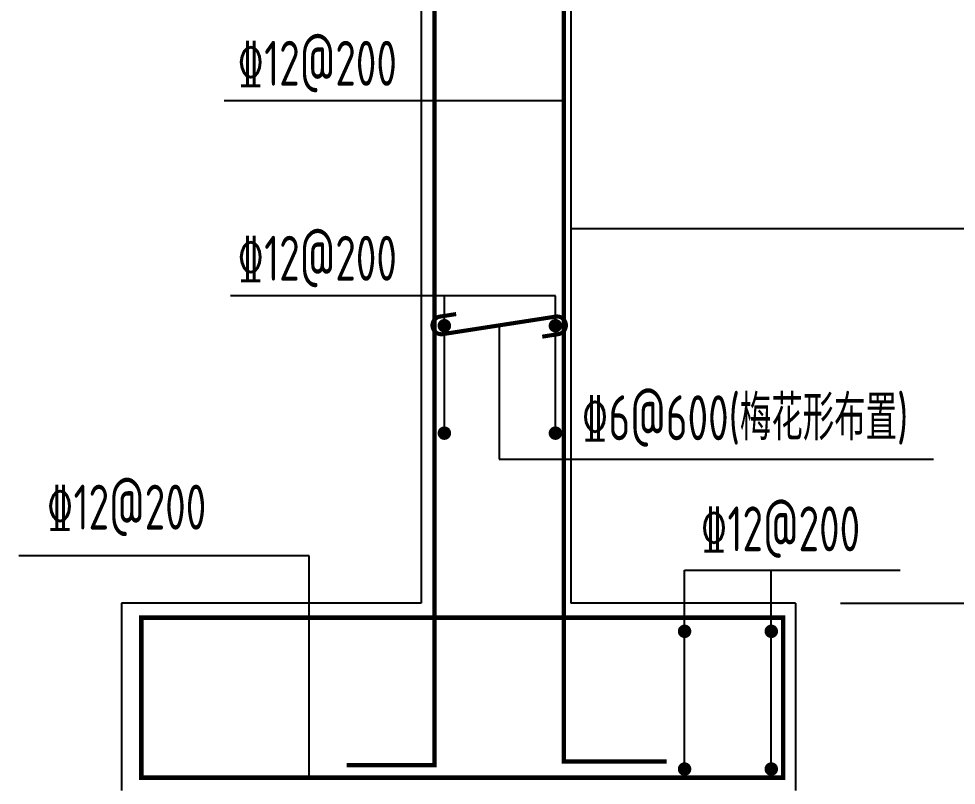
# Model space of a CAD drawing. Extents: x 343299501 to 344531018, y 671200678 to 672446893.
# Drawn here: x 344107407 to 344108659, y 672003755 to 672004779 of the extents above; entities that cross this region are included whole.
import ezdxf
from ezdxf.enums import TextEntityAlignment as Align

# ---------------------------------------------------------------- set-up
doc = ezdxf.new("R2010")
doc.units = 0
doc.header["$LTSCALE"] = 10
doc.header["$MEASUREMENT"] = 0
doc.layers.add('0-4', color=4, linetype='Continuous')
for name, color, linetype, lineweight in [('REIND', 1, 'Continuous', 0), ('REINL', 1, 'Continuous', 0), ('TEXT', 7, 'Continuous', 0)]:
    doc.layers.add(name, color=color, linetype=linetype, lineweight=lineweight)
doc.styles.get("Standard").update_dxf_attribs({"font": 'gbenor.shx', "bigfont": 'gbcbig.shx'})
doc.styles.add('TSSD_Rein', font='tssdeng.shx', dxfattribs={"width": 0.7, "bigfont": 'hztxt.shx'})
doc.dimstyles.get("Standard").update_dxf_attribs({"dimscale": 100, "dimtxt": 3.5, "dimasz": 1, "dimexe": 2.5, "dimexo": 3, "dimgap": 1.5, "dimtad": 1, "dimdec": 0, "dimzin": 0, "dimdsep": 46, "dimtxsty": 'Standard', "dimblk": 'ARCHTICK', "dimcen": 0.09, "dimadec": 0, "dimazin": 0, "dimtfac": 1, "dimtdec": 0, "dimtix": 1, "dimtmove": 2, "dimatfit": 3, "dimfxl": 1, "dimtolj": 1, "dimtzin": 0, "dimarcsym": 0})

# ---------------------------------------------------------------- blocks, each defined once
blk = doc.blocks.new('_ArchTick')
at = {"color": 0, "linetype": 'ByBlock', "const_width": 0.4}
blk.add_lwpolyline([(-0.5, -0.5), (0.5, 0.5)], dxfattribs=at)
blk = doc.blocks.new('*D15')
at = {"color": 0, "lineweight": -2, "ltscale": 2, "transparency": 16777216}
for p, q in [((344108504, 672004498.7), (344108899.7, 672004498.7)), ((344108849.7, 672003998.4), (344108849.7, 672004498.7)), ((344108504, 672003998.4), (344108899.7, 672003998.4))]:
    blk.add_line(p, q, dxfattribs=at)
at = {"layer": 'Defpoints', "color": 0, "ltscale": 2, "transparency": 16777216}
for p in [(344108444, 672004498.7), (344108849.7, 672004498.7), (344108444, 672003998.4)]:
    blk.add_point(p, dxfattribs=at)
at = {"color": 0, "lineweight": -2, "ltscale": 2, "transparency": 16777216, "xscale": 20, "yscale": 20, "zscale": 20}
for p, rotation in [((344108849.7, 672004498.7), 90), ((344108849.7, 672003998.4), 270)]:
    blk.add_blockref('_ArchTick', p, dxfattribs=dict(at, rotation=rotation))
at = {"color": 0, "ltscale": 2, "transparency": 16777216, "insert": (344108784.7, 672004248.6), "char_height": 70, "attachment_point": 5, "rotation": 90}
blk.add_mtext('\\A1;500', dxfattribs=at)

msp = doc.modelspace()

# ---------------------------------------------------------------- linework, layer by layer
at = {"color": 4}
msp.add_line((344108144, 672005060.4), (344108144, 672003998.4), dxfattribs=at)
at = {"ltscale": 2}
for p, q in [((344108134.6, 672004669.4), (344107680.8, 672004669.4)), ((344108123.4, 672004409.1), (344107689.7, 672004409.1)), ((344107975.1, 672004230.1), (344107975.1, 672004409.1)), ((344108123.4, 672004230.1), (344108123.4, 672004409.1)), ((344108048.3, 672004369.5), (344108048.3, 672004191)), ((344108048.3, 672004191), (344108628.4, 672004191)), ((344107794.6, 672004061.6), (344107406.7, 672004061.6)), ((344107794.6, 672003766.4), (344107794.6, 672004061.6)), ((344108295.9, 672003777.1), (344108295.9, 672004042.5)), ((344108295.9, 672004042.5), (344108583.8, 672004042.5)), ((344108411.7, 672003781.6), (344108411.7, 672004042.5))]:
    msp.add_line(p, q, dxfattribs=at)
at = {"color": 4}
for points in [[(344107944, 672005418.7), (344107944, 672003998.4)], [(344108144, 672004918.7), (344108144, 672004001.9)], [(344107944, 672003998.4), (344107544, 672003998.4)], [(344107544, 672003998.4), (344107544, 672003748.4)], [(344108444, 672003998.4), (344108144, 672003998.4)], [(344108444, 672003998.4), (344108444, 672003748.4)]]:
    msp.add_lwpolyline(points, dxfattribs=at)
at = {"layer": '0-4'}
msp.add_lwpolyline([(344108144, 672004498.7), (344110054, 672004498.7)], dxfattribs=at)
at = {"layer": 'REIND', "const_width": 9}
for points in [[(344107970.6, 672004369, 1), (344107979.6, 672004369, 1)], [(344108118.9, 672004369, 1), (344108127.9, 672004369, 1)], [(344107970.6, 672004225.6, 1), (344107979.6, 672004225.6, 1)], [(344108118.9, 672004225.6, 1), (344108127.9, 672004225.6, 1)], [(344108291.4, 672003961, 1), (344108300.4, 672003961, 1)], [(344108407.2, 672003961, 1), (344108416.2, 672003961, 1)], [(344108291.4, 672003777.1, 1), (344108300.4, 672003777.1, 1)], [(344108407.2, 672003777.1, 1), (344108416.2, 672003777.1, 1)]]:
    msp.add_lwpolyline(points, format="xyb", close=True, dxfattribs=at)
at = {"layer": 'REINL', "const_width": 6}
msp.add_lwpolyline([(344107844.7, 672003782.3), (344107961.9, 672003782.3), (344107961.9, 672005376.7), (344108134.6, 672005376.7), (344108134.6, 672003787.3), (344108272.1, 672003787.3)], dxfattribs=at)
at = {"layer": 'REINL', "ltscale": 2, "const_width": 5.47}
msp.add_lwpolyline([(344107990.9, 672004384.6), (344107969.2, 672004381.2, 0.999897), (344107972.9, 672004357.8), (344108123.8, 672004381.2, -1.000103), (344108127.4, 672004357.8), (344108105.8, 672004354.4)], format="xyb", dxfattribs=at)
at = {"layer": 'REINL', "const_width": 6}
msp.add_lwpolyline([(344107570.4, 672003765.5), (344108427.5, 672003765.5), (344108427.5, 672003979.3), (344107570.4, 672003979.3)], close=True, dxfattribs=at)

# ---------------------------------------------------------------- texts
at = {"layer": 'TEXT', "style": 'TSSD_Rein', "width": 0.7}
for s, p in [('%%13212@200', (344107698.5, 672004671.4)), ('%%13212@200', (344107698.5, 672004411.1)), ('%%1326@600(梅花形布置)', (344108158.3, 672004198.1)), ('%%13212@200', (344107443.9, 672004078.8)), ('%%13212@200', (344108317.2, 672004049.8))]:
    msp.add_text(s, height=60, dxfattribs=at).set_placement(p, align=Align.BOTTOM_LEFT)

# ---------------------------------------------------------------- dimensions: what is measured, and where the dimension line sits
at = {"ltscale": 2}
dim = msp.add_linear_dim(base=(344108849.7, 672004498.7), p1=(344108444, 672003998.4), p2=(344108444, 672004498.7), angle=90, dimstyle='Standard', override={"dimscale": 20, "dimfxl": 75}, dxfattribs=at)
dim.commit()
dim.dimension.update_dxf_attribs({"geometry": '*D15', "text_midpoint": (344108784.7, 672004248.6)})

doc.saveas('drawing.dxf')
